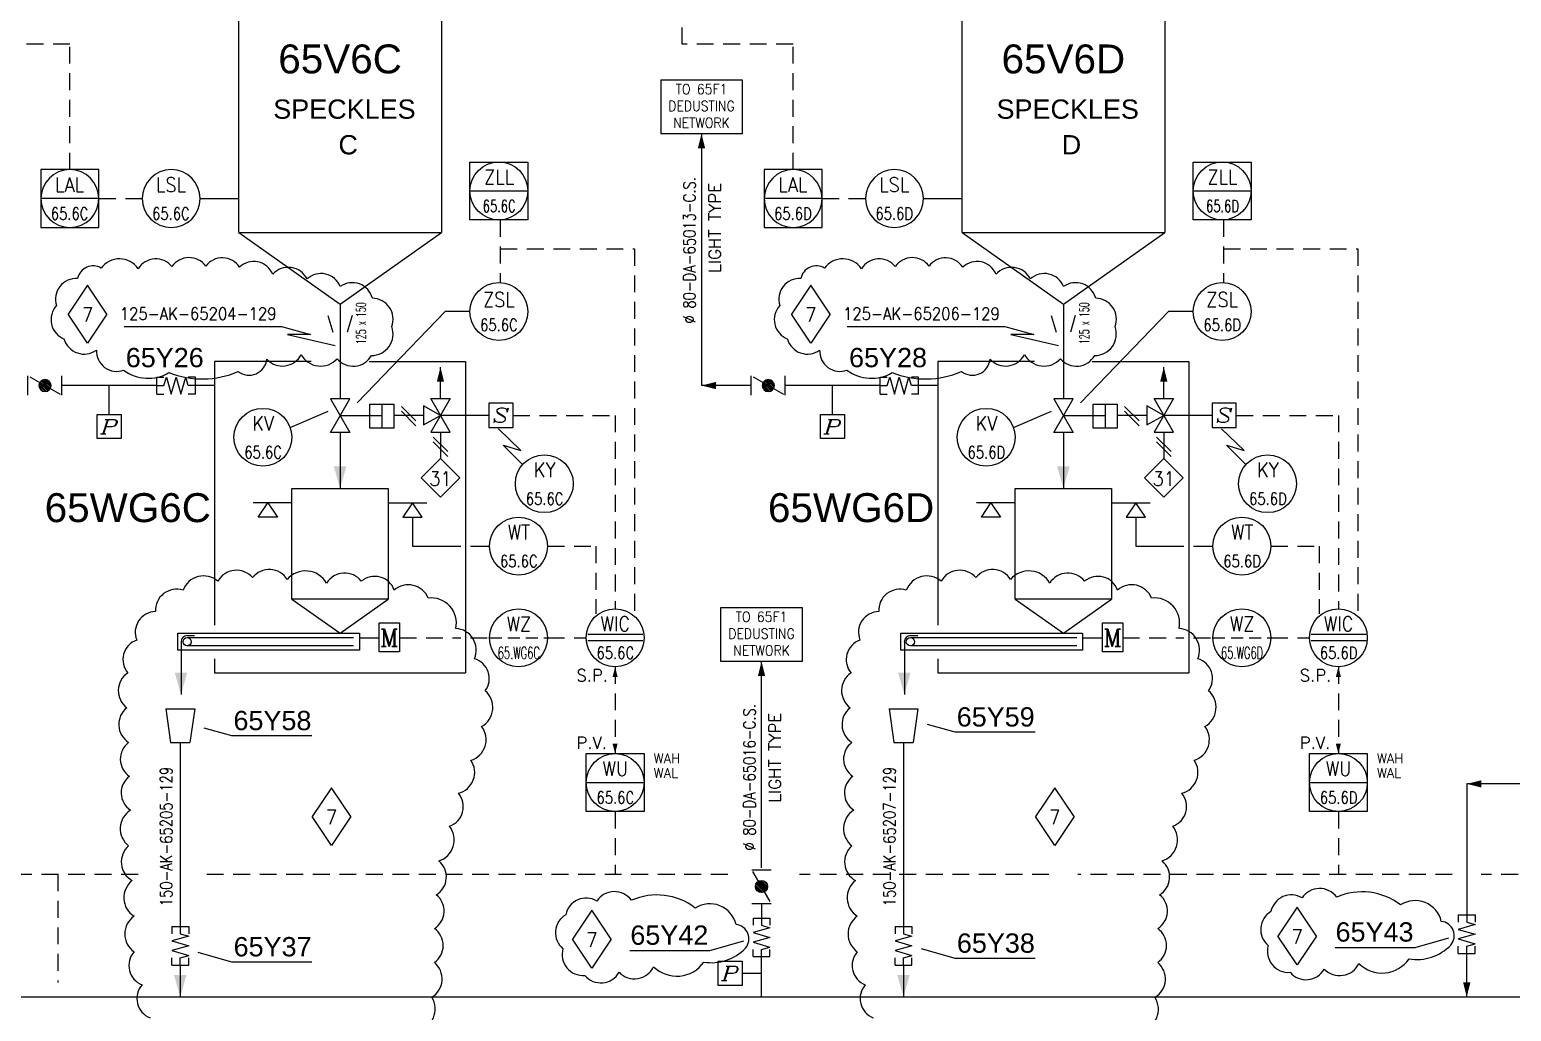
# Model space of a CAD drawing. Extents: x -2 to 170, y 0 to 66.
# Drawn here: x 105.97 to 136.68, y 24.9 to 45.25 of the extents above; entities that cross this region are included whole.
import ezdxf
from ezdxf.enums import TextEntityAlignment as Align

# ---------------------------------------------------------------- set-up
doc = ezdxf.new("R2010")
doc.units = 0
doc.header["$LTSCALE"] = 0.5
doc.header["$MEASUREMENT"] = 0
doc.linetypes.add('DASHED', pattern=[0.75, 0.5, -0.25])
doc.linetypes.add('TRATT2', pattern=[1.1, 0.7, -0.4])
doc.layers.get('0').update_dxf_attribs({"linetype": 'CONTINUOUS'})
for name, color, linetype in [('GREEN', 92, 'CONTINUOUS'), ('NUVOLA', 6, 'CONTINUOUS'), ('RED', 1, 'CONTINUOUS'), ('S', 7, 'CONTINUOUS'), ('TRATT2', 5, 'TRATT2'), ('Y', 92, 'CONTINUOUS')]:
    doc.layers.add(name, color=color, linetype=linetype)
doc.styles.add('A4', font='arial.ttf', dxfattribs={"height": 0.4})
doc.styles.add('A6', font='arial.ttf', dxfattribs={"height": 0.6})
doc.styles.add('C6', font='COMPLEX', dxfattribs={"height": 0.6})
doc.styles.add('S', font='ITALIC', dxfattribs={"height": 6})
doc.styles.add('S15', font='SIMPLEX', dxfattribs={"width": 0.9, "height": 0.15})
doc.styles.add('S2', font='SIMPLEX', dxfattribs={"height": 0.2})
doc.styles.add('S25', font='SIMPLEX', dxfattribs={"height": 0.25})
doc.styles.add('S2S', font='SIMPLEX', dxfattribs={"width": 0.7, "height": 0.2})
doc.styles.add('S3', font='SIMPLEX', dxfattribs={"width": 0.9, "height": 0.3})

# ---------------------------------------------------------------- blocks, each defined once
blk = doc.blocks.new('FRECC1', base_point=(50.2, 51.5))
blk.add_solid([(50.2, 51.5), (50.5, 51.575), (50.5, 51.425)])
blk = doc.blocks.new('FLESS')
at = {"layer": 'S'}
for p, q in [((-0.175, 0.8), (-0.175, 0.65)), ((-0.175, 0.8), (0.175, 0.8)), ((0, 0.8), (0, 0.65)), ((0, 0.65), (0.175, 0.6)), ((0.175, 0.8), (0.175, 0.65)), ((0.175, 0.6), (-0.175, 0.5)), ((-0.175, 0.5), (0.175, 0.4)), ((0.175, 0.4), (-0.175, 0.3)), ((-0.175, 0.3), (0.175, 0.2)), ((-0.175, 0), (-0.175, 0.15)), ((-0.175, 0), (0.175, 0)), ((0, 0.15), (0.175, 0.2)), ((0, 0), (0, 0.15)), ((0.175, 0), (0.175, 0.15))]:
    blk.add_line(p, q, dxfattribs=at)
at = {"style": 'S2'}
for tag, p in [('1', (-0.3, 0.4)), ('2', (0.5, 0.4))]:
    blk.add_attdef(tag, text='', height=0.2, rotation=90, dxfattribs=at).set_placement(p, align=Align.CENTER)
blk = doc.blocks.new('MOTOR', base_point=(11.35, 51))
for p, q in [((11, 52), (11.7, 52)), ((11, 51), (11, 52)), ((11.7, 52), (11.7, 51)), ((11.7, 51), (11, 51))]:
    blk.add_line(p, q)
at = {"style": 'C6'}
blk.add_text('M', height=0.6, dxfattribs=at).set_placement((11.351, 51.18), align=Align.CENTER)
blk = doc.blocks.new('FRECC4')
blk.add_solid([(0, 0), (0.21, 0.0525), (0.21, -0.0525)])
blk = doc.blocks.new('LINEA-P')
at = {"style": 'S25', "width": 0.8}
blk.add_attdef('PRO', (0.016, 0.126), '', height=0.25, dxfattribs=at)
at = {"style": 'S25', "flags": 1}
for tag, p, width in [('LINE', (0.016, -0.303), 0.8), ('FROM', (0.016, -0.731), 0.8), ('TO', (0.016, -1.16), 0.8), ('FLUID', (0.016, -1.588), 0.8), ('SIZE', (0.016, -2.017), 0.8), ('CLASS', (0.016, -2.445), 0.8), ('T.C', (0.016, -2.874), 0.8), ('BARS', (0, -3.258), 0.8), ('RATING', (0, -3.656), 0.8), ('TRAC', (0, -4.076), 0.9), ('ISOLAT', (0, -4.485), 0.8), ('SPESS', (0, -4.913), 0.8)]:
    blk.add_attdef(tag, p, '', height=0.25, dxfattribs=dict(at, width=width))
blk = doc.blocks.new('QUA-LOC')
for p, q in [((-0.566, 0.076), (0.578, 0.076)), ((-0.566, -0.056), (0.578, -0.056))]:
    blk.add_line(p, q)
blk.add_circle((0, 0), 0.6)
at = {"width": 0.9}
for tag, height, style, p in [('SIGLA', 0.3, 'S3', (0.005, 0.139)), ('NUMERO', 0.25, 'S25', (0.005, -0.436))]:
    blk.add_attdef(tag, text='', height=height, dxfattribs=dict(at, style=style)).set_placement(p, align=Align.CENTER)
blk = doc.blocks.new('LOCALE')
blk.add_circle((0, 0), 0.6)
at = {"width": 0.9}
for tag, height, style, p in [('SIGLA', 0.3, 'S3', (0.005, 0.139)), ('NUMERO', 0.25, 'S25', (0.005, -0.436))]:
    blk.add_attdef(tag, text='', height=height, dxfattribs=dict(at, style=style)).set_placement(p, align=Align.CENTER)
blk = doc.blocks.new('COMPUTER')
blk.add_line((-0.6, 0), (0.6, 0))
blk.add_lwpolyline([(-0.6, 0.6), (0.6, 0.6), (0.6, -0.6), (-0.6, -0.6), (-0.6, 0.6)])
blk.add_circle((0, 0), 0.6)
at = {"width": 0.9}
for tag, height, style, p in [('SIGLA', 0.3, 'S3', (0.005, 0.139)), ('NUMERO', 0.25, 'S25', (0.005, -0.436))]:
    blk.add_attdef(tag, text='', height=height, dxfattribs=dict(at, style=style)).set_placement(p, align=Align.CENTER)
at = {"style": 'S2'}
for tag, p in [('3', (0.8, 0.4)), ('4', (0.8, 0.1))]:
    blk.add_attdef(tag, p, '', height=0.2, dxfattribs=at)
blk = doc.blocks.new('RETRO-Q')
at = {"linetype": 'DASHED'}
blk.add_line((-0.6, 0), (0.6, 0), dxfattribs=at)
blk.add_circle((0, 0), 0.6)
at = {"width": 0.9}
for tag, height, style, p in [('SIGLA', 0.3, 'S3', (0.005, 0.139)), ('NUMERO', 0.25, 'S25', (0.005, -0.436))]:
    blk.add_attdef(tag, text='', height=height, dxfattribs=dict(at, style=style)).set_placement(p, align=Align.CENTER)
blk = doc.blocks.new('*X20')
for p, q in [((12.778, 29.501), (12.903, 29.626)), ((12.782, 29.47), (12.934, 29.622)), ((12.786, 29.544), (12.86, 29.618)), ((12.792, 29.444), (12.96, 29.612)), ((12.806, 29.423), (12.981, 29.598)), ((12.823, 29.405), (12.999, 29.581)), ((12.844, 29.391), (13.013, 29.56)), ((12.87, 29.38), (13.023, 29.534)), ((12.9, 29.376), (13.028, 29.504)), ((12.942, 29.382), (13.022, 29.462))]:
    blk.add_line(p, q)
blk = doc.blocks.new('B')
for p, q in [((0, 0.2), (0, -0.2)), ((0.041, -0.178), (0.665, 0.18)), ((0.7, 0.2), (0.7, -0.2))]:
    blk.add_line(p, q)
blk.add_circle((0.353, 0.001), 0.125)
blk.add_blockref('*X20', (-12.55, -29.5))
at = {"layer": 'S', "style": 'S2S', "width": 0.7}
for p in [(0.35, 0.3), (0.35, -0.5)]:
    blk.add_attdef('B', text='', height=0.2, dxfattribs=at).set_placement(p, align=Align.CENTER)
blk = doc.blocks.new('PRESA', base_point=(1.75, 0.1))
for p, q in [((1.5, 0.1), (1.5, 0.6)), ((1.5, 0.6), (2, 0.6)), ((2, 0.6), (2, 0.1)), ((2, 0.1), (1.5, 0.1))]:
    blk.add_line(p, q)
at = {"style": 'S', "width": 1.2}
blk.add_attdef('1', text='', height=0.3, dxfattribs=at).set_placement((1.75, 0.2), align=Align.CENTER)
blk = doc.blocks.new('STRUMC')
blk.add_line((-0.6, 0), (0.6, 0))
blk.add_lwpolyline([(-0.6, 0.6), (0.6, 0.6), (0.6, -0.6), (-0.6, -0.6), (-0.6, 0.6)])
blk.add_circle((0, 0), 0.6)
at = {"style": 'S3', "width": 0.9}
blk.add_attdef('2', text='', height=0.3, dxfattribs=at).set_placement((0.005, 0.139), align=Align.CENTER)
at = {"style": 'S2'}
for tag, p in [('3', (0.8, 0.4)), ('4', (0.8, 0.1))]:
    blk.add_attdef(tag, p, '', height=0.2, dxfattribs=at)
at = {"layer": 'S', "style": 'S25', "width": 0.9}
blk.add_attdef('1', text='', height=0.25, dxfattribs=at).set_placement((0.005, -0.436), align=Align.CENTER)
blk = doc.blocks.new('STRUM', base_point=(33, 38))
blk.add_circle((33, 38), 0.6)
at = {"width": 0.9}
for tag, height, style, p in [('2', 0.3, 'S3', (33, 38.1)), ('1', 0.25, 'S25', (33, 37.6))]:
    blk.add_attdef(tag, text='', height=height, dxfattribs=dict(at, style=style)).set_placement(p, align=Align.CENTER)
blk = doc.blocks.new('FRECC2', base_point=(19.5, 44))
at = {"layer": 'RED'}
blk.add_solid([(19.5, 44), (19.955, 44.13), (19.955, 43.87)], dxfattribs=at)
blk = doc.blocks.new('STRUM0', base_point=(6.476, 4.681))
blk.add_circle((6.476, 4.681), 0.6)
at = {"style": 'S3', "width": 0.9}
blk.add_attdef('2', text='', height=0.3, dxfattribs=at).set_placement((6.481, 4.821), align=Align.CENTER)
at = {"layer": 'S', "style": 'S25', "width": 0.9}
blk.add_attdef('1', text='', height=0.25, dxfattribs=at).set_placement((6.481, 4.245), align=Align.CENTER)
blk = doc.blocks.new('NOMEN', base_point=(35, 22))
for p, q in [((35, 22.8), (34.6, 22.4)), ((35.4, 22.4), (35, 22.8)), ((34.6, 22.4), (35, 22)), ((35, 22), (35.4, 22.4))]:
    blk.add_line(p, q)
at = {"style": 'S3', "width": 0.9}
blk.add_attdef('1', text='', height=0.3, dxfattribs=at).set_placement((35, 22.236), align=Align.CENTER)
blk = doc.blocks.new('COMPNEU', base_point=(32.45, 18.2))
for p, q in [((32.6, 18.35), (32.3, 18.05)), ((32.7, 18.35), (32.4, 18.05))]:
    blk.add_line(p, q)
blk = doc.blocks.new('K', base_point=(1.6, 2.4))
for p, q in [((1.6, 2.6), (1.6, 2.2)), ((1.6, 2.2), (2.3, 2.6)), ((2.3, 2.2), (1.6, 2.6)), ((2.3, 2.6), (2.3, 2.2))]:
    blk.add_line(p, q)
blk = doc.blocks.new('TREV', base_point=(31.1, 15.45))
for p, q in [((30.9, 15.8), (31.3, 15.8)), ((31.1, 15.45), (30.9, 15.8)), ((31.3, 15.8), (31.1, 15.45)), ((30.75, 15.65), (30.75, 15.25)), ((30.75, 15.25), (31.45, 15.65)), ((31.45, 15.25), (30.75, 15.65)), ((31.45, 15.65), (31.45, 15.25))]:
    blk.add_line(p, q)
blk = doc.blocks.new('LINEA')
at = {"layer": 'S', "style": 'S25', "width": 0.9}
blk.add_attdef('LINE', (0, 0.14), '', height=0.25, dxfattribs=at)
blk = doc.blocks.new('RID')
for p, q in [((-0.364, 0.248), (-0.014, 0.148)), ((-0.364, -0.252), (-0.014, -0.152))]:
    blk.add_line(p, q)
at = {"style": 'S2', "width": 0.7}
for p in [(-0.178, 0.398), (-0.178, -0.602)]:
    blk.add_attdef('RID', text='', height=0.2, dxfattribs=at).set_placement(p, align=Align.CENTER)
blk = doc.blocks.new('RIDSP')
at = {"layer": 'S'}
for p, q in [((0.7, 0.3), (0, 0.2)), ((0, 0.2), (0, -0.2)), ((0.7, 0.3), (0.7, -0.3)), ((0.7, -0.3), (0, -0.2))]:
    blk.add_line(p, q, dxfattribs=at)
blk = doc.blocks.new('REV')
at = {"layer": 'Y'}
for p, q in [((0, 0.6), (-0.4, 0)), ((0.4, 0), (0, 0.6)), ((0, -0.6), (-0.4, 0)), ((0.4, 0), (0, -0.6))]:
    blk.add_line(p, q, dxfattribs=at)
at = {"layer": 'Y', "color": 0, "style": 'S3', "width": 0.9}
blk.add_attdef('REV', text='', height=0.3, dxfattribs=at).set_placement((0, -0.162), align=Align.CENTER)

msp = doc.modelspace()

# ---------------------------------------------------------------- linework, layer by layer
for p, q in [((119.056, 44.21), (119.056, 43.09)), ((119.896, 43.09), (119.896, 37.87)), ((110.305, 41.74), (109.505, 41.74)), ((125.296, 41.74), (124.496, 41.74)), ((114.582, 39.403), (112.76, 37.511)), ((115.097, 39.403), (114.582, 39.403)), ((129.573, 39.403), (127.751, 37.511)), ((130.088, 39.403), (129.573, 39.403)), ((107.927, 39.092), (111.193, 39.092)), ((111.193, 39.092), (111.794, 38.926)), ((122.918, 39.092), (126.184, 39.092)), ((126.184, 39.092), (126.785, 38.926)), ((111.794, 38.926), (111.316, 38.926)), ((111.316, 38.926), (112.303, 38.701)), ((126.785, 38.926), (126.307, 38.926)), ((126.307, 38.926), (127.294, 38.701)), ((114.486, 37.603), (114.486, 38.252)), ((129.477, 37.603), (129.477, 38.252)), ((108.605, 37.87), (106.636, 37.87)), ((107.62, 37.27), (107.62, 37.87)), ((109.805, 37.87), (109.405, 37.87)), ((120.928, 37.87), (119.896, 37.87)), ((123.596, 37.87), (121.628, 37.87)), ((122.611, 37.27), (122.611, 37.87)), ((124.796, 37.87), (124.396, 37.87)), ((113.272, 37.484), (113.272, 36.986)), ((128.263, 37.484), (128.263, 36.986)), ((111.373, 37), (112.156, 37.337)), ((112.405, 37.248), (113.272, 37.248)), ((114.136, 37.253), (113.521, 37.253)), ((115.49, 37.253), (114.486, 37.253)), ((126.364, 37), (127.147, 37.337)), ((127.396, 37.248), (128.263, 37.248)), ((129.127, 37.253), (128.512, 37.253)), ((130.481, 37.253), (129.477, 37.253)), ((114.486, 36.903), (114.486, 36.356)), ((116.151, 36.523), (115.686, 36.975)), ((129.477, 36.903), (129.477, 36.356)), ((131.142, 36.523), (130.677, 36.975)), ((115.785, 36.635), (116.151, 36.523)), ((116.182, 36.244), (115.785, 36.635)), ((130.776, 36.635), (131.142, 36.523)), ((131.173, 36.244), (130.776, 36.635)), ((110.705, 35.14), (110.905, 35.44)), ((110.905, 35.44), (111.105, 35.14)), ((113.905, 35.44), (113.705, 35.14)), ((114.105, 35.14), (113.905, 35.44)), ((125.696, 35.14), (125.896, 35.44)), ((125.896, 35.44), (126.096, 35.14)), ((128.896, 35.44), (128.696, 35.14)), ((129.096, 35.14), (128.896, 35.44)), ((111.105, 35.14), (110.705, 35.14)), ((113.705, 35.14), (114.105, 35.14)), ((113.905, 35.14), (113.905, 34.54)), ((126.096, 35.14), (125.696, 35.14)), ((128.696, 35.14), (129.096, 35.14)), ((128.896, 35.14), (128.896, 34.54)), ((113.905, 34.54), (114.905, 34.54)), ((115.105, 34.54), (115.505, 34.54)), ((128.896, 34.54), (129.896, 34.54)), ((130.096, 34.54), (130.496, 34.54)), ((109.236, 32.646), (112.685, 32.646)), ((124.227, 32.646), (127.676, 32.646)), ((112.685, 32.475), (109.236, 32.475)), ((127.676, 32.475), (124.227, 32.475)), ((121.14, 27.873), (121.14, 32.153)), ((110.16, 30.609), (109.588, 30.771)), ((125.151, 30.684), (124.579, 30.846)), ((111.821, 30.609), (110.16, 30.609)), ((126.812, 30.684), (125.151, 30.684)), ((152.879, 29.615), (135.757, 29.615)), ((135.757, 29.615), (135.757, 26.9)), ((121.14, 27.134), (121.14, 26.834)), ((134.689, 26.227), (135.387, 26.424)), ((110.16, 25.922), (109.462, 26.119)), ((118.411, 26.161), (120.072, 26.161)), ((120.072, 26.161), (120.77, 26.359)), ((125.151, 25.997), (124.453, 26.194)), ((133.028, 26.227), (134.689, 26.227)), ((111.821, 25.922), (110.16, 25.922)), ((121.14, 25.2), (121.14, 26.034)), ((126.812, 25.997), (125.151, 25.997)), ((135.757, 25.2), (135.757, 26.1)), ((120.74, 25.689), (121.14, 25.689))]:
    msp.add_line(p, q)
for centre in [(109.236, 32.561), (124.227, 32.561)]:
    msp.add_circle(centre, 0.0857)
at = {"layer": 'GREEN'}
for p, q in [((110.305, 41.04), (110.305, 46.94)), ((114.505, 46.94), (114.505, 41.04)), ((125.296, 41.04), (125.296, 46.94)), ((129.496, 46.94), (129.496, 41.04)), ((110.305, 41.04), (114.505, 41.04)), ((110.305, 41.04), (112.405, 39.554)), ((112.405, 39.554), (114.505, 41.04)), ((125.296, 41.04), (129.496, 41.04)), ((125.296, 41.04), (127.396, 39.554)), ((127.396, 39.554), (129.496, 41.04)), ((111.805, 38.37), (109.805, 38.37)), ((109.805, 38.37), (109.805, 32.901)), ((113.005, 38.37), (115.005, 38.37)), ((115.005, 38.37), (115.005, 31.915)), ((126.796, 38.37), (124.796, 38.37)), ((124.796, 38.37), (124.796, 32.901)), ((127.996, 38.37), (129.996, 38.37)), ((129.996, 38.37), (129.996, 31.915)), ((111.405, 33.44), (111.405, 35.74)), ((111.405, 35.74), (113.405, 35.74)), ((113.405, 35.74), (113.405, 33.44)), ((126.396, 33.44), (126.396, 35.74)), ((126.396, 35.74), (128.396, 35.74)), ((128.396, 35.74), (128.396, 33.44)), ((111.405, 35.44), (110.605, 35.44)), ((113.405, 35.44), (114.205, 35.44)), ((126.396, 35.44), (125.596, 35.44)), ((128.396, 35.44), (129.196, 35.44)), ((111.405, 33.44), (112.405, 32.74)), ((113.405, 33.44), (111.405, 33.44)), ((112.405, 32.74), (113.405, 33.44)), ((126.396, 33.44), (127.396, 32.74)), ((128.396, 33.44), (126.396, 33.44)), ((127.396, 32.74), (128.396, 33.44)), ((109.039, 32.386), (109.039, 32.74)), ((109.039, 32.74), (112.805, 32.74)), ((112.805, 32.74), (112.805, 32.386)), ((112.805, 32.64), (113.205, 32.64)), ((124.03, 32.386), (124.03, 32.74)), ((124.03, 32.74), (127.796, 32.74)), ((127.796, 32.74), (127.796, 32.386)), ((127.796, 32.64), (128.196, 32.64)), ((112.805, 32.386), (109.039, 32.386)), ((127.796, 32.386), (124.03, 32.386)), ((109.805, 32.208), (109.805, 31.915)), ((124.796, 32.208), (124.796, 31.915)), ((109.805, 31.915), (115.005, 31.915)), ((124.796, 31.915), (129.996, 31.915)), ((1.421, 25.2), (137.271, 25.2))]:
    msp.add_line(p, q, dxfattribs=at)
at = {"layer": 'NUVOLA'}
for points in [[(106.964, 40.091, 0.520567), (106.526, 39.528, 0.520567), (106.526, 39.528, 0.520567), (106.686, 38.834, 0.520567), (106.686, 38.834, 0.520567), (107.353, 38.605, 0.520567), (107.353, 38.605, 0.53007), (107.919, 38.188, 0.520567), (107.919, 38.188, 0.301365), (108.857, 38.138, 0.520567), (108.857, 38.138, 0.199729), (110.291, 38.161, 0.520567), (110.291, 38.161, 48.532896), (110.291, 38.161, 0.520567), (110.291, 38.161, 0.580341), (110.887, 38.415, 0.520567), (110.887, 38.415, 0.520567), (111.599, 38.514, 0.520567), (111.599, 38.514, 0.520567), (112.343, 38.426, 0.520567), (112.343, 38.426, 0.520567), (113.054, 38.492, 0.520567), (113.054, 38.492, 0.520567), (113.476, 39.092, 0.520567), (113.476, 39.092, 0.520567), (113.076, 39.68, 0.520567), (113.076, 39.68, 0.520567), (112.41, 39.925, 0.520567), (112.41, 39.925, 0.520567), (111.721, 40.08, 0.520567), (111.721, 40.08, 0.520567), (111.01, 40.18, 0.520567), (111.01, 40.18, 0.520567), (110.321, 40.324, 0.520567), (110.321, 40.324, 0.520567), (109.621, 40.347, 0.520567), (109.621, 40.347, 0.520567), (108.921, 40.335, 0.520567), (108.921, 40.335, 0.520567), (108.221, 40.291, 0.520567), (108.221, 40.291, 0.520567), (107.454, 40.302, 0.520567), (107.454, 40.302, 0.520567)], [(121.955, 40.091, 0.520567), (121.517, 39.528, 0.520567), (121.517, 39.528, 0.520567), (121.677, 38.834, 0.520567), (121.677, 38.834, 0.520567), (122.344, 38.605, 0.520567), (122.344, 38.605, 0.53007), (122.911, 38.188, 0.520567), (122.911, 38.188, 0.301365), (123.848, 38.138, 0.520567), (123.848, 38.138, 0.199729), (125.282, 38.161, 0.520567), (125.282, 38.161, 48.532896), (125.282, 38.161, 0.520567), (125.282, 38.161, 0.580341), (125.879, 38.415, 0.520567), (125.879, 38.415, 0.520567), (126.59, 38.514, 0.520567), (126.59, 38.514, 0.520567), (127.334, 38.426, 0.520567), (127.334, 38.426, 0.520567), (128.045, 38.492, 0.520567), (128.045, 38.492, 0.520567), (128.467, 39.092, 0.520567), (128.467, 39.092, 0.520567), (128.067, 39.68, 0.520567), (128.067, 39.68, 0.520567), (127.401, 39.925, 0.520567), (127.401, 39.925, 0.520567), (126.712, 40.08, 0.520567), (126.712, 40.08, 0.520567), (126.001, 40.18, 0.520567), (126.001, 40.18, 0.520567), (125.312, 40.324, 0.520567), (125.312, 40.324, 0.520567), (124.612, 40.347, 0.520567), (124.612, 40.347, 0.520567), (123.912, 40.335, 0.520567), (123.912, 40.335, 0.520567), (123.212, 40.291, 0.520567), (123.212, 40.291, 0.520567), (122.445, 40.302, 0.520567), (122.445, 40.302, 0.520567)], [(120.808, 26.209, 0.604415), (120.612, 26.7, 0.520567), (120.612, 26.7, 0.520516), (119.768, 27.041, 0.520567), (119.768, 27.041, 0.274334), (118.443, 27.202, 0.520567), (118.443, 27.202, 0.520567), (117.726, 27.187, 0.520567), (117.726, 27.187, 0.520567), (117.082, 26.902, 0.520567), (117.082, 26.902, 0.520567), (117.024, 26.199, 0.520567), (117.024, 26.199, 0.520567), (117.477, 25.644, 0.520567), (117.477, 25.644, 0.520567), (118.187, 25.709, 0.520567), (118.187, 25.709, 0.520567), (118.904, 25.826, 0.520567), (118.904, 25.826, 0.46589), (119.944, 25.922, 0.520567), (119.944, 25.922, 0.24653)], [(135.426, 26.274, 0.604415), (135.23, 26.765, 0.520567), (135.23, 26.765, 0.520516), (134.385, 27.106, 0.520567), (134.385, 27.106, 0.274334), (133.061, 27.267, 0.520567), (133.061, 27.267, 0.520567), (132.343, 27.253, 0.520567), (132.343, 27.253, 0.520567), (131.699, 26.967, 0.520567), (131.699, 26.967, 0.520567), (131.641, 26.265, 0.520567), (131.641, 26.265, 0.520567), (132.095, 25.709, 0.520567), (132.095, 25.709, 0.520567), (132.805, 25.775, 0.520567), (132.805, 25.775, 0.520567), (133.522, 25.892, 0.520567), (133.522, 25.892, 0.46589), (134.561, 25.987, 0.520567), (134.561, 25.987, 0.24653)]]:
    msp.add_lwpolyline(points, format="xyb", close=True, dxfattribs=at)
for points in [[(114.009, 24.491, 0.520567), (114.304, 25.192, 0.520567), (114.304, 25.192, 0.520567), (114.36, 25.912, 0.520567), (114.36, 25.912, 0.520567), (114.36, 26.614, 0.520567), (114.36, 26.614, 0.520567), (114.397, 27.316, 0.520567), (114.397, 27.316, 0.520567), (114.452, 28.017, 0.520567), (114.452, 28.017, 0.520567), (114.674, 28.737, 0.520567), (114.674, 28.737, 0.520567), (114.859, 29.421, 0.520567), (114.859, 29.421, 0.520567), (115.117, 30.104, 0.520567), (115.117, 30.104, 0.520567), (115.339, 30.805, 0.520567), (115.339, 30.805, 0.520567), (115.413, 31.544, 0.520567), (115.413, 31.544, 0.520567), (115.191, 32.209, 0.520567), (115.191, 32.209, 0.520567), (114.803, 32.836, 0.520567), (114.803, 32.836, 0.520567), (114.23, 33.464, 0.520567), (113.528, 33.63, 0.520567), (113.528, 33.63, 0.520567), (112.845, 33.815, 0.520567), (112.845, 33.815, 0.520567), (112.124, 33.778, 0.520567), (112.124, 33.778, 0.520567), (111.311, 33.852, 0.520567), (111.311, 33.852, 0.520567), (110.591, 33.889, 0.520567), (110.591, 33.889, 0.520567), (109.87, 33.815, 0.520567), (109.87, 33.815, 0.520567), (109.15, 33.63, 0.520567), (109.15, 33.63, 0.520567), (108.577, 33.187, 0.520567), (108.577, 33.187, 0.520567), (108.189, 32.596, 0.520567), (108.189, 32.596, 0.520567), (108.004, 31.913, 0.520567), (108.004, 31.913, 0.520567), (107.986, 31.193, 0.520567), (107.986, 31.193, 0.520567), (108.023, 30.473, 0.520567), (108.023, 30.473, 0.520567), (108.041, 29.771, 0.520567), (108.041, 29.771, 0.520567), (108.06, 29.07, 0.520567), (108.06, 29.07, 0.520567), (108.023, 28.331, 0.520567), (108.023, 28.331, 0.520567), (108.097, 27.611, 0.520567), (108.097, 27.611, 0.520567), (108.134, 26.873, 0.520567), (108.134, 26.873, 0.520567), (108.134, 26.134, 0.520567), (108.134, 26.134, 0.520567), (108.3, 25.451, 0.520567), (108.3, 25.451, 0.520567), (108.466, 24.768, 0.520567)], [(129, 24.491, 0.520567), (129.295, 25.192, 0.520567), (129.295, 25.192, 0.520567), (129.351, 25.912, 0.520567), (129.351, 25.912, 0.520567), (129.351, 26.614, 0.520567), (129.351, 26.614, 0.520567), (129.388, 27.316, 0.520567), (129.388, 27.316, 0.520567), (129.443, 28.017, 0.520567), (129.443, 28.017, 0.520567), (129.665, 28.737, 0.520567), (129.665, 28.737, 0.520567), (129.85, 29.421, 0.520567), (129.85, 29.421, 0.520567), (130.108, 30.104, 0.520567), (130.108, 30.104, 0.520567), (130.33, 30.805, 0.520567), (130.33, 30.805, 0.520567), (130.404, 31.544, 0.520567), (130.404, 31.544, 0.520567), (130.182, 32.209, 0.520567), (130.182, 32.209, 0.520567), (129.794, 32.836, 0.520567), (129.794, 32.836, 0.520567), (129.222, 33.464, 0.520567), (128.519, 33.63, 0.520567), (128.519, 33.63, 0.520567), (127.836, 33.815, 0.520567), (127.836, 33.815, 0.520567), (127.115, 33.778, 0.520567), (127.115, 33.778, 0.520567), (126.302, 33.852, 0.520567), (126.302, 33.852, 0.520567), (125.582, 33.889, 0.520567), (125.582, 33.889, 0.520567), (124.861, 33.815, 0.520567), (124.861, 33.815, 0.520567), (124.141, 33.63, 0.520567), (124.141, 33.63, 0.520567), (123.568, 33.187, 0.520567), (123.568, 33.187, 0.520567), (123.18, 32.596, 0.520567), (123.18, 32.596, 0.520567), (122.995, 31.913, 0.520567), (122.995, 31.913, 0.520567), (122.977, 31.193, 0.520567), (122.977, 31.193, 0.520567), (123.014, 30.473, 0.520567), (123.014, 30.473, 0.520567), (123.032, 29.771, 0.520567), (123.032, 29.771, 0.520567), (123.051, 29.07, 0.520567), (123.051, 29.07, 0.520567), (123.014, 28.331, 0.520567), (123.014, 28.331, 0.520567), (123.088, 27.611, 0.520567), (123.088, 27.611, 0.520567), (123.125, 26.873, 0.520567), (123.125, 26.873, 0.520567), (123.125, 26.134, 0.520567), (123.125, 26.134, 0.520567), (123.291, 25.451, 0.520567), (123.291, 25.451, 0.520567), (123.457, 24.768, 0.520567)]]:
    msp.add_lwpolyline(points, format="xyb", dxfattribs=at)
at = {"layer": 'RED'}
for p, q in [((112.405, 39.554), (112.405, 37.598)), ((127.396, 39.554), (127.396, 37.598)), ((112.405, 36.898), (112.405, 35.74)), ((127.396, 36.898), (127.396, 35.74)), ((109.108, 32.561), (109.108, 31.468)), ((109.236, 32.688), (109.386, 32.688)), ((124.1, 32.561), (124.1, 31.468)), ((124.227, 32.688), (124.377, 32.688)), ((109.092, 30.472), (109.092, 26.66)), ((124.083, 30.472), (124.083, 26.66)), ((109.092, 25.86), (109.092, 25.2)), ((124.083, 25.86), (124.083, 25.2))]:
    msp.add_line(p, q, dxfattribs=at)
for centre in [(109.236, 32.561), (124.227, 32.561)]:
    msp.add_arc(centre, 0.128, 90, 180, dxfattribs=at)
at = {"layer": 'S'}
for p, q in [((119.056, 44.21), (120.736, 44.21)), ((120.736, 44.21), (120.736, 43.09)), ((120.736, 43.09), (119.056, 43.09)), ((120.3, 32.153), (120.3, 33.273)), ((120.3, 33.273), (121.98, 33.273)), ((121.98, 33.273), (121.98, 32.153)), ((121.98, 32.153), (120.3, 32.153))]:
    msp.add_line(p, q, dxfattribs=at)
at = {"layer": 'TRATT2'}
for p, q in [((119.496, 44.943), (119.496, 48.943)), ((106.805, 44.943), (104.505, 44.943)), ((106.805, 42.343), (106.805, 44.943)), ((121.796, 44.943), (119.496, 44.943)), ((121.796, 42.343), (121.796, 44.943)), ((108.305, 41.743), (107.405, 41.743)), ((123.296, 41.743), (122.396, 41.743)), ((115.725, 41.303), (115.725, 40.003)), ((130.716, 41.303), (130.716, 40.003)), ((115.725, 40.703), (118.505, 40.703)), ((118.505, 40.703), (118.505, 33.14)), ((130.716, 40.703), (133.496, 40.703)), ((133.496, 40.703), (133.496, 33.14)), ((115.99, 37.253), (118.105, 37.253)), ((118.105, 37.253), (118.105, 33.24)), ((130.981, 37.253), (133.096, 37.253)), ((133.096, 37.253), (133.096, 33.24)), ((116.705, 34.54), (117.705, 34.54)), ((117.705, 34.54), (117.705, 33.14)), ((131.696, 34.54), (132.696, 34.54)), ((132.696, 34.54), (132.696, 33.14)), ((113.636, 32.64), (114.905, 32.64)), ((115.105, 32.64), (115.505, 32.64)), ((116.705, 32.64), (117.505, 32.64)), ((128.627, 32.64), (129.896, 32.64)), ((130.096, 32.64), (130.496, 32.64)), ((131.696, 32.64), (132.496, 32.64)), ((118.105, 32.04), (118.105, 30.24)), ((133.096, 32.04), (133.096, 30.24)), ((118.105, 29.04), (118.105, 27.74)), ((133.096, 29.04), (133.096, 27.74)), ((108.217, 27.74), (94.651, 27.74)), ((106.552, 27.74), (106.552, 25.5)), ((120.44, 27.74), (109.595, 27.74)), ((127.096, 27.74), (121.927, 27.74)), ((135.457, 27.74), (127.696, 27.74)), ((164.871, 27.74), (136.057, 27.74))]:
    msp.add_line(p, q, dxfattribs=at)

# ---------------------------------------------------------------- block references
for name, p, rotation in [('FRECC1', (119.896, 43.09), 270), ('FRECC1', (114.486, 38.252), 270), ('FRECC1', (129.477, 38.252), 270), ('FLESS', (109.405, 37.87), 90), ('FLESS', (124.396, 37.87), 90), ('K', (112.405, 37.598), 270), ('PRESA', (113.021, 37.235), 270), ('K', (127.396, 37.598), 270), ('PRESA', (128.012, 37.235), 270), ('COMPNEU', (113.825, 37.288), 270), ('COMPNEU', (128.816, 37.288), 270), ('COMPNEU', (114.486, 36.652), 270), ('COMPNEU', (129.477, 36.652), 270), ('FRECC2', (112.405, 35.74), 90), ('FRECC2', (127.396, 35.74), 90), ('FRECC4', (118.105, 32.04), 270), ('FRECC1', (121.14, 32.153), 270), ('FRECC4', (133.096, 32.04), 270), ('FRECC2', (109.108, 31.468), 90), ('FRECC2', (124.1, 31.468), 90), ('RIDSP', (109.092, 30.472), 90), ('RIDSP', (124.083, 30.472), 90), ('FRECC4', (118.105, 30.24), 90), ('FRECC4', (133.096, 30.24), 90), ('FRECC1', (135.757, 29.615), 359.9999999999997), ('B', (121.14, 27.134), 90), ('FRECC2', (109.092, 25.2), 90), ('FRECC2', (124.083, 25.2), 90), ('FRECC1', (135.757, 25.2), 90)]:
    msp.add_blockref(name, p, dxfattribs=dict(rotation=rotation))
ref = msp.add_blockref('STRUMC', (115.697, 41.903))
ref.add_attrib('2', 'ZLL', dxfattribs={"height": 0.3, "style": 'S3', "width": 0.9}).set_placement((115.702, 42.042), align=Align.CENTER)
ref.add_attrib('1', '65.6C', dxfattribs={"layer": 'S', "height": 0.25, "style": 'S25', "width": 0.7}).set_placement((115.702, 41.466), align=Align.CENTER)
ref = msp.add_blockref('STRUMC', (130.688, 41.903))
ref.add_attrib('2', 'ZLL', dxfattribs={"height": 0.3, "style": 'S3', "width": 0.9}).set_placement((130.694, 42.042), align=Align.CENTER)
ref.add_attrib('1', '65.6D', dxfattribs={"layer": 'S', "height": 0.25, "style": 'S25', "width": 0.7}).set_placement((130.694, 41.466), align=Align.CENTER)
ref = msp.add_blockref('COMPUTER', (106.805, 41.745), dxfattribs=dict(xscale=-1))
ref.add_attrib('SIGLA', 'LAL', dxfattribs={"height": 0.3, "style": 'S3', "width": 0.9}).set_placement((106.799, 41.884), align=Align.CENTER)
ref.add_attrib('NUMERO', '65.6C', dxfattribs={"height": 0.25, "style": 'S25', "width": 0.8}).set_placement((106.799, 41.308), align=Align.CENTER)
ref = msp.add_blockref('LOCALE', (108.905, 41.745), dxfattribs=dict(xscale=-1))
ref.add_attrib('SIGLA', 'LSL', dxfattribs={"height": 0.3, "style": 'S3', "width": 0.9}).set_placement((108.899, 41.884), align=Align.CENTER)
ref.add_attrib('NUMERO', '65.6C', dxfattribs={"height": 0.25, "style": 'S25', "width": 0.8}).set_placement((108.899, 41.308), align=Align.CENTER)
at = {"rotation": 90}
for p, values in [((119.896, 39.14), {'PRO': 'Ø 80-DA-65013-C.S.'}), ((121.14, 28.217), {'PRO': 'Ø 80-DA-65016-C.S.'})]:
    msp.add_blockref('LINEA-P', p, dxfattribs=at).add_auto_attribs(values)
ref = msp.add_blockref('COMPUTER', (121.796, 41.745), dxfattribs=dict(xscale=-1))
ref.add_attrib('SIGLA', 'LAL', dxfattribs={"height": 0.3, "style": 'S3', "width": 0.9}).set_placement((121.79, 41.884), align=Align.CENTER)
ref.add_attrib('NUMERO', '65.6D', dxfattribs={"height": 0.25, "style": 'S25', "width": 0.8}).set_placement((121.79, 41.308), align=Align.CENTER)
ref = msp.add_blockref('LOCALE', (123.896, 41.745), dxfattribs=dict(xscale=-1))
ref.add_attrib('SIGLA', 'LSL', dxfattribs={"height": 0.3, "style": 'S3', "width": 0.9}).set_placement((123.89, 41.884), align=Align.CENTER)
ref.add_attrib('NUMERO', '65.6D', dxfattribs={"height": 0.25, "style": 'S25', "width": 0.8}).set_placement((123.89, 41.308), align=Align.CENTER)
for name, p, values in [('REV', (107.172, 39.35), {'REV': '7'}), ('REV', (122.163, 39.35), {'REV': '7'}), ('NOMEN', (114.486, 35.556), {'1': '31'}), ('NOMEN', (129.477, 35.556), {'1': '31'}), ('REV', (112.226, 28.936), {'REV': '7'}), ('REV', (127.217, 28.936), {'REV': '7'}), ('REV', (132.241, 26.461), {'REV': '7'}), ('REV', (117.623, 26.395), {'REV': '7'}), ('PRESA', (120.49, 25.439), {'1': 'P'})]:
    msp.add_blockref(name, p).add_auto_attribs(values)
ref = msp.add_blockref('STRUM', (115.697, 39.403))
ref.add_attrib('2', 'ZSL', dxfattribs={"height": 0.3, "style": 'S3', "width": 0.9}).set_placement((115.697, 39.503), align=Align.CENTER)
ref.add_attrib('1', '65.6C', dxfattribs={"layer": 'S', "height": 0.25, "style": 'S25', "width": 0.8}).set_placement((115.697, 39.003), align=Align.CENTER)
ref = msp.add_blockref('STRUM', (130.688, 39.403))
ref.add_attrib('2', 'ZSL', dxfattribs={"height": 0.3, "style": 'S3', "width": 0.9}).set_placement((130.688, 39.503), align=Align.CENTER)
ref.add_attrib('1', '65.6D', dxfattribs={"layer": 'S', "height": 0.25, "style": 'S25', "width": 0.8}).set_placement((130.688, 39.003), align=Align.CENTER)
ref = msp.add_blockref('RID', (112.405, 38.961), dxfattribs=dict(rotation=270))
ref.add_attrib('RID', '125 x 150', dxfattribs={"height": 0.2, "rotation": 90, "style": 'S2', "width": 0.6}).set_placement((112.938, 39.162), align=Align.CENTER)
ref = msp.add_blockref('RID', (127.396, 38.961), dxfattribs=dict(rotation=270))
ref.add_attrib('RID', '125 x 150', dxfattribs={"height": 0.2, "rotation": 90, "style": 'S2', "width": 0.6}).set_placement((127.93, 39.162), align=Align.CENTER)
at = {"xscale": -1, "rotation": 180}
for name, p in [('B', (105.936, 37.87)), ('FRECC1', (119.896, 37.87)), ('B', (120.928, 37.87))]:
    msp.add_blockref(name, p, dxfattribs=at)
at = {"yscale": -1, "rotation": 270}
for p in [(114.486, 37.253), (129.477, 37.253)]:
    msp.add_blockref('TREV', p, dxfattribs=at)
ref = msp.add_blockref('PRESA', (115.74, 37.503), dxfattribs=dict(xscale=-1, rotation=180))
ref.add_attrib('1', 'S', dxfattribs={"height": 0.3, "style": 'S', "width": 1.2}).set_placement((115.74, 37.103), align=Align.CENTER)
ref = msp.add_blockref('PRESA', (130.731, 37.503), dxfattribs=dict(xscale=-1, rotation=180))
ref.add_attrib('1', 'S', dxfattribs={"height": 0.3, "style": 'S', "width": 1.2}).set_placement((130.731, 37.103), align=Align.CENTER)
ref = msp.add_blockref('PRESA', (107.62, 36.77))
ref.add_attrib('1', 'P', dxfattribs={"layer": 'S', "height": 0.3, "style": 'S', "width": 1.2}).set_placement((107.62, 36.87), align=Align.CENTER)
ref = msp.add_blockref('STRUM0', (110.805, 36.798))
ref.add_attrib('2', 'KV', dxfattribs={"height": 0.3, "style": 'S3', "width": 0.9}).set_placement((110.81, 36.938), align=Align.CENTER)
ref.add_attrib('1', '65.6C', dxfattribs={"layer": 'S', "height": 0.25, "style": 'S25', "width": 0.8}).set_placement((110.81, 36.362), align=Align.CENTER)
ref = msp.add_blockref('PRESA', (122.611, 36.77))
ref.add_attrib('1', 'P', dxfattribs={"layer": 'S', "height": 0.3, "style": 'S', "width": 1.2}).set_placement((122.611, 36.87), align=Align.CENTER)
ref = msp.add_blockref('STRUM0', (125.796, 36.798))
ref.add_attrib('2', 'KV', dxfattribs={"height": 0.3, "style": 'S3', "width": 0.9}).set_placement((125.801, 36.938), align=Align.CENTER)
ref.add_attrib('1', '65.6D', dxfattribs={"layer": 'S', "height": 0.25, "style": 'S25', "width": 0.8}).set_placement((125.801, 36.362), align=Align.CENTER)
ref = msp.add_blockref('STRUM0', (116.638, 35.836))
ref.add_attrib('2', 'KY', dxfattribs={"height": 0.3, "style": 'S3', "width": 0.9}).set_placement((116.644, 35.975), align=Align.CENTER)
ref.add_attrib('1', '65.6C', dxfattribs={"layer": 'S', "height": 0.25, "style": 'S25', "width": 0.8}).set_placement((116.644, 35.4), align=Align.CENTER)
ref = msp.add_blockref('STRUM0', (131.629, 35.836))
ref.add_attrib('2', 'KY', dxfattribs={"height": 0.3, "style": 'S3', "width": 0.9}).set_placement((131.635, 35.975), align=Align.CENTER)
ref.add_attrib('1', '65.6D', dxfattribs={"layer": 'S', "height": 0.25, "style": 'S25', "width": 0.8}).set_placement((131.635, 35.4), align=Align.CENTER)
ref = msp.add_blockref('LOCALE', (116.105, 34.543))
ref.add_attrib('SIGLA', 'WT', dxfattribs={"height": 0.3, "style": 'S3', "width": 0.9}).set_placement((116.11, 34.682), align=Align.CENTER)
ref.add_attrib('NUMERO', '65.6C', dxfattribs={"height": 0.25, "style": 'S25', "width": 0.8}).set_placement((116.11, 34.106), align=Align.CENTER)
ref = msp.add_blockref('LOCALE', (131.096, 34.543))
ref.add_attrib('SIGLA', 'WT', dxfattribs={"height": 0.3, "style": 'S3', "width": 0.9}).set_placement((131.101, 34.682), align=Align.CENTER)
ref.add_attrib('NUMERO', '65.6D', dxfattribs={"height": 0.25, "style": 'S25', "width": 0.8}).set_placement((131.101, 34.106), align=Align.CENTER)
ref = msp.add_blockref('RETRO-Q', (116.105, 32.64))
ref.add_attrib('SIGLA', 'WZ', dxfattribs={"height": 0.3, "style": 'S3', "width": 0.9}).set_placement((116.11, 32.78), align=Align.CENTER)
ref.add_attrib('NUMERO', '65.WG6C', dxfattribs={"height": 0.25, "style": 'S25', "width": 0.6}).set_placement((116.11, 32.204), align=Align.CENTER)
ref = msp.add_blockref('QUA-LOC', (118.105, 32.643))
ref.add_attrib('SIGLA', 'WIC', dxfattribs={"height": 0.3, "style": 'S3', "width": 0.9}).set_placement((118.11, 32.782), align=Align.CENTER)
ref.add_attrib('NUMERO', '65.6C', dxfattribs={"height": 0.25, "style": 'S25', "width": 0.8}).set_placement((118.11, 32.206), align=Align.CENTER)
ref = msp.add_blockref('RETRO-Q', (131.096, 32.643))
ref.add_attrib('SIGLA', 'WZ', dxfattribs={"height": 0.3, "style": 'S3', "width": 0.9}).set_placement((131.101, 32.782), align=Align.CENTER)
ref.add_attrib('NUMERO', '65.WG6D', dxfattribs={"height": 0.25, "style": 'S25', "width": 0.6}).set_placement((131.101, 32.206), align=Align.CENTER)
ref = msp.add_blockref('QUA-LOC', (133.096, 32.643))
ref.add_attrib('SIGLA', 'WIC', dxfattribs={"height": 0.3, "style": 'S3', "width": 0.9}).set_placement((133.101, 32.782), align=Align.CENTER)
ref.add_attrib('NUMERO', '65.6D', dxfattribs={"height": 0.25, "style": 'S25', "width": 0.8}).set_placement((133.101, 32.206), align=Align.CENTER)
at = {"xscale": 0.5999999999999943, "yscale": 0.6, "zscale": 0.6}
for p in [(113.426, 32.355), (128.417, 32.355)]:
    msp.add_blockref('MOTOR', p, dxfattribs=at)
ref = msp.add_blockref('COMPUTER', (118.105, 29.643))
ref.add_attrib('SIGLA', 'WU', dxfattribs={"height": 0.3, "style": 'S3', "width": 0.9}).set_placement((118.11, 29.782), align=Align.CENTER)
ref.add_attrib('NUMERO', '65.6C', dxfattribs={"height": 0.25, "style": 'S25', "width": 0.8}).set_placement((118.11, 29.206), align=Align.CENTER)
ref.add_attrib('3', 'WAH', (118.905, 30.043), dxfattribs={"height": 0.2, "style": 'S2'})
ref.add_attrib('4', 'WAL', (118.905, 29.743), dxfattribs={"height": 0.2, "style": 'S2'})
ref = msp.add_blockref('COMPUTER', (133.096, 29.643))
ref.add_attrib('SIGLA', 'WU', dxfattribs={"height": 0.3, "style": 'S3', "width": 0.9}).set_placement((133.101, 29.782), align=Align.CENTER)
ref.add_attrib('NUMERO', '65.6D', dxfattribs={"height": 0.25, "style": 'S25', "width": 0.8}).set_placement((133.101, 29.206), align=Align.CENTER)
ref.add_attrib('3', 'WAH', (133.896, 30.043), dxfattribs={"height": 0.2, "style": 'S2'})
ref.add_attrib('4', 'WAL', (133.896, 29.743), dxfattribs={"height": 0.2, "style": 'S2'})
for p in [(121.14, 26.034), (135.757, 26.1), (109.092, 25.86), (124.083, 25.86)]:
    msp.add_blockref('FLESS', p)
at = {"layer": 'TRATT2'}
for p, values in [((107.838, 39.095), {'LINE': '125-AK-65204-129'}), ((122.829, 39.095), {'LINE': '125-AK-65206-129'})]:
    msp.add_blockref('LINEA', p, dxfattribs=at).add_auto_attribs(values)
ref = msp.add_blockref('LINEA', (109.067, 27.079), dxfattribs=dict(at, rotation=90))
ref.add_attrib('LINE', '150-AK-65205-129', (108.927, 27.079), dxfattribs={"layer": 'S', "height": 0.25, "rotation": 90, "style": 'S25', "width": 0.8})
ref = msp.add_blockref('LINEA', (124.058, 27.079), dxfattribs=dict(at, rotation=90))
ref.add_attrib('LINE', '150-AK-65207-129', (123.918, 27.079), dxfattribs={"layer": 'S', "height": 0.25, "rotation": 90, "style": 'S25', "width": 0.8})

# ---------------------------------------------------------------- texts
at = {"style": 'A4'}
for s, p in [('SPECKLES ', (112.573, 43.4)), ('SPECKLES ', (127.564, 43.4)), ('C', (112.573, 42.661)), ('D', (127.564, 42.661))]:
    msp.add_text(s, height=0.4, dxfattribs=at).set_placement(p, align=Align.CENTER)
at = {"style": 'S25'}
for p in [(120.296, 41.14), (121.54, 30.159)]:
    msp.add_text('LIGHT TYPE', height=0.25, rotation=90, dxfattribs=at).set_placement(p, align=Align.CENTER)
for s, p in [('S.P.', (117.305, 31.74)), ('S.P.', (132.296, 31.74)), ('P.V.', (117.305, 30.34)), ('P.V.', (132.296, 30.34))]:
    msp.add_text(s, height=0.25, dxfattribs=at).set_placement(p)
at = {"layer": 'S', "style": 'S15', "width": 0.9}
for s, p in [('TO 65F1', (119.896, 43.91)), ('DEDUSTING', (119.896, 43.56)), ('NETWORK', (119.896, 43.21)), ('TO 65F1', (121.14, 32.973)), ('DEDUSTING', (121.14, 32.623)), ('NETWORK', (121.14, 32.273))]:
    msp.add_text(s, height=0.21, dxfattribs=at).set_placement(p, align=Align.CENTER)
at = {"layer": 'Y'}
for s, height, style, p in [('65V6C', 0.6, 'A6', (112.405, 44.34)), ('65V6D', 0.6, 'A6', (127.396, 44.34)), ('65Y26', 0.4, 'A4', (108.771, 38.25)), ('65Y28', 0.4, 'A4', (123.762, 38.25)), ('65WG6C', 0.6, 'A6', (108.005, 35.04)), ('65WG6D', 0.6, 'A6', (122.996, 35.04)), ('65Y58', 0.4, 'A4', (111.003, 30.728)), ('65Y59', 0.4, 'A4', (125.994, 30.803)), ('65Y43', 0.4, 'A4', (133.846, 26.346)), ('65Y37', 0.4, 'A4', (111.006, 26.04)), ('65Y42', 0.4, 'A4', (119.229, 26.28)), ('65Y38', 0.4, 'A4', (125.997, 26.115))]:
    msp.add_text(s, height=height, dxfattribs=dict(at, style=style)).set_placement(p, align=Align.CENTER)

doc.saveas('drawing.dxf')
